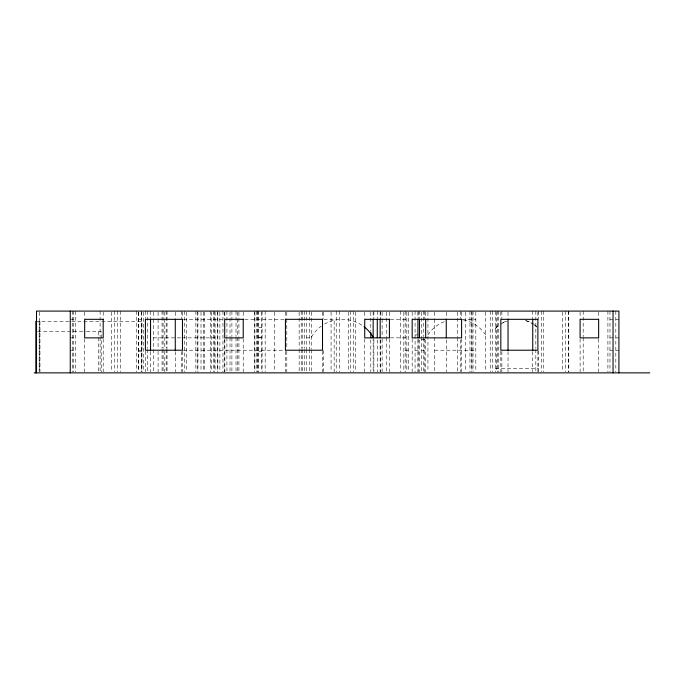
<?xml version="1.0" encoding="UTF-8"?>
<svg xmlns="http://www.w3.org/2000/svg" width="684" height="684" viewBox="0 0 684 684"><rect width="100%" height="100%" fill="white"/><g stroke="black" fill="none" stroke-linecap="round" stroke-linejoin="round"><path stroke-width="0.51" stroke-dasharray="3.42 2.56" d="M427.945 334.904L428.304 334.314A34.533 34.533 0 0 1 444.933 321.42M495.378 328.816L495.652 328.491A29.438 29.438 0 0 1 499.482 325.105M495.378 328.132L496.644 326.901A31.131 31.131 0 0 1 499.576 324.652M70.255 319.325L73.393 319.325M138.536 319.325L141.622 319.325M183.38 319.325L223.035 319.325M244.735 319.325L285.75 319.325M323.865 319.325L334.16 319.325L334.16 371.814M390.359 319.325L408.288 319.325M462.085 319.325L475.816 319.325M609.966 319.325L613.052 319.325M615.822 319.325L618.909 319.325M35.85 321.386L141.956 321.386L141.956 371.814M258.672 327.277L261.758 327.277M37.535 331.68L85.483 331.68M86.483 331.68L101.369 331.68L101.369 371.814M415.068 334.904L418.163 334.904M258.672 337.152L261.758 337.152M70.255 337.862L73.393 337.862M153.31 337.862L181.003 337.862M182.064 337.862L215.084 337.862M258.672 337.862L261.758 337.862M306.364 337.862L309.45 337.862M390.359 337.862L406.835 337.862M609.966 337.862L613.052 337.862M615.822 337.862L618.909 337.862M421.549 339.657L424.636 339.657M70.255 350.217L73.393 350.217M138.536 350.217L141.622 350.217M183.38 350.217L285.75 350.217M405.202 350.217L408.288 350.217M415.068 350.217L418.163 350.217M421.549 350.217L424.636 350.217M434.631 350.217L475.816 350.217M609.966 350.217L613.052 350.217M615.822 350.217L618.909 350.217M138.536 351.174L141.622 351.174M258.672 351.174L261.758 351.174M495.378 368.744L538.607 368.744M485.597 334.904L485.238 334.314A34.533 34.533 0 0 0 460.477 319.531M615.822 311.092L615.822 371.839M609.966 311.092L609.966 371.839M607.905 311.092L607.905 371.805M598.637 312.118L598.637 318.299M598.637 338.922L598.637 371.805M583.196 311.092L583.196 336.656M583.196 337.716L583.196 371.805M580.1 312.118L580.1 318.299M580.1 338.922L580.1 371.805M568.78 311.092L568.78 371.805M568.464 311.092L568.464 371.805M565.694 311.092L565.694 371.805M562.599 312.161L562.599 371.805M543.754 311.092L543.754 371.805M541.694 311.092L541.694 371.805M538.607 311.092L538.607 318.547M538.607 350.883L538.607 371.839M537.889 312.118L537.889 318.547M537.889 351.243L537.889 371.839M535.829 311.092L535.829 348.37M535.829 349.438L535.829 371.805M532.742 311.092L532.742 318.547M532.742 351.567L532.742 371.805M508.032 312.161L508.032 318.547M508.032 351.567L508.032 371.805M501.859 311.092L501.859 318.547M501.859 351.567L501.859 371.805M500.825 312.118L500.825 318.299M500.825 351.243L500.825 371.839M498.764 311.092L498.764 371.805M497.738 311.092L497.738 371.805M496.704 312.161L496.704 371.805M495.378 311.092L495.378 371.839M492.292 311.092L492.292 371.805M490.231 311.092L490.231 371.805M485.597 312.126L485.597 371.814M475.816 312.118L475.816 371.839M473.029 311.092L473.029 371.805M471.994 312.161L471.994 371.805M471.695 311.092L471.695 371.805M469.942 311.092L469.942 371.805M465.522 312.161L465.522 371.805M461.597 312.118L461.597 318.299M461.597 338.922L461.597 371.805M460.375 311.092L460.375 318.547M460.375 339.845L460.375 371.805M457.28 312.161L457.28 336.656M457.28 337.716L457.28 371.805M446.259 312.161L446.259 318.547M446.259 339.845L446.259 371.805M434.631 312.118L434.631 318.299M434.631 319.325L434.631 336.374M434.631 337.434L434.631 371.839M427.945 312.126L427.945 371.814M425.67 312.161L425.67 318.547M425.67 339.845L425.67 371.805M424.636 311.092L424.636 318.547M424.636 338.922L424.636 371.839M423.61 311.092L423.61 336.656M423.61 337.716L423.61 371.805M421.549 312.161L421.549 336.896M421.549 337.434L421.549 371.831M419.489 311.092L419.489 318.547M419.489 339.845L419.489 371.805M418.163 311.092L418.163 318.547M418.163 338.922L418.163 371.839M417.941 312.161L417.941 318.547M417.941 339.845L417.941 371.805M415.068 311.092L415.068 371.814M412.178 312.118L412.178 318.299M412.178 338.922L412.178 371.805M408.288 312.161L408.288 371.805M406.835 312.118L406.835 371.805M405.202 311.092L405.202 371.839M403.842 312.161L403.842 371.805M400.747 311.092L400.747 371.805M389.427 312.118L389.427 318.299M389.427 338.922L389.427 371.805M386.648 312.161L386.648 336.656M386.648 337.716L386.648 371.805M382.125 312.118L382.125 318.299M382.125 319.325L382.125 336.827M382.125 338.922L382.125 371.805M380.364 311.092L380.364 318.547M380.364 339.845L380.364 371.805M380.159 312.161L380.159 318.547M380.159 339.845L380.159 371.805M377.277 311.092L377.277 318.547M377.277 339.845L377.277 371.805M373.892 311.092L373.892 318.547M373.892 339.845L373.892 371.805M373.156 312.135L373.156 318.385M373.156 337.152L373.156 371.814M370.796 312.161L370.796 331.33M370.796 339.845L370.796 371.805M364.717 312.118L364.717 318.299M364.717 338.922L364.717 371.805M355.449 312.161L355.449 371.805M353.389 311.092L353.389 371.805M350.302 311.092L350.302 371.805M348.242 312.161L348.242 371.805M339.307 311.092L339.307 371.805M336.22 311.092L336.22 371.805M331.073 312.161L331.073 371.805M323.532 312.161L323.532 318.547M323.532 350.499L323.532 371.805M322.506 312.118L322.506 318.299M322.506 351.243L322.506 371.839M311.382 312.135L311.382 348.703M311.382 349.755L311.382 371.814M309.45 311.092L309.45 349.148M309.45 349.438L309.45 371.814M306.364 311.092L306.364 349.148M306.364 349.438L306.364 371.839M304.303 311.092L304.303 348.37M304.303 349.438L304.303 371.805M302.243 311.092L302.243 348.37M302.243 349.438L302.243 371.805M301.208 311.092L301.208 348.37M301.208 349.438L301.208 371.805M299.156 312.161L299.156 348.37M299.156 349.438L299.156 371.805M286.801 312.118L286.801 318.299M286.801 319.325L286.801 349.148M286.801 351.243L286.801 371.839M285.433 312.118L285.433 318.299M285.433 351.243L285.433 371.839M274.446 312.161L274.446 371.805M265.178 311.092L265.178 371.805M262.083 311.092L262.083 371.805M261.758 312.161L261.758 371.831M258.672 311.092L258.672 371.839M257.971 311.092L257.971 371.805M257.637 311.092L257.637 371.805M256.611 311.092L256.611 371.805M254.884 312.161L254.884 371.805M254.551 311.092L254.551 371.805M243.222 312.118L243.222 318.299M243.222 338.922L243.222 371.805M238.921 312.118L238.921 336.374M238.921 337.434L238.921 371.839M237.374 312.118L237.374 318.299M237.374 319.325L237.374 336.374M237.374 337.434L237.374 371.839M236.014 311.092L236.014 336.656M236.014 337.716L236.014 371.805M231.902 311.092L231.902 336.656M231.902 337.716L231.902 371.805M230.012 312.161L230.012 336.827M230.012 337.716L230.012 371.805M226.926 311.092L226.926 336.827M226.926 337.716L226.926 371.805M224.865 312.161L224.865 318.547M224.865 339.845L224.865 371.805M224.694 312.118L224.694 318.299M224.694 338.922L224.694 371.805M222.967 311.092L222.967 371.805M219.872 312.161L219.872 371.805M217.811 312.161L217.811 371.805M217.486 311.092L217.486 371.805M215.084 312.118L215.084 371.805M214.391 311.092L214.391 371.805M213.365 311.092L213.365 371.805M211.305 312.161L211.305 371.805M210.279 311.092L210.279 371.805M204.277 312.161L204.277 371.805M203.405 312.118L203.405 371.839M201.01 312.161L201.01 371.805M197.924 311.092L197.924 371.805M197.223 312.161L197.223 371.805M195.863 311.092L195.863 371.805M186.595 312.161L186.595 371.805M184.535 311.092L184.535 371.805M182.474 312.118L182.474 318.299M182.474 351.243L182.474 371.839M181.448 311.092L181.448 318.547M181.448 351.567L181.448 371.805M175.275 312.161L175.275 318.547M175.275 351.567L175.275 371.805M167.033 311.092L167.033 348.37M167.033 349.438L167.033 371.805M166.178 311.092L166.178 348.37M166.178 349.438L166.178 371.805M164.793 312.118L164.793 318.299M164.793 319.325L164.793 349.148M164.793 351.243L164.793 371.839M163.091 311.092L163.091 348.37M163.091 349.438L163.091 371.805M162.057 311.092L162.057 348.37M162.057 349.438L162.057 371.805M158.098 312.118L158.098 318.299M158.098 319.325L158.098 349.148M158.098 351.243L158.098 371.839M153.31 312.118L153.31 318.299M153.31 319.325L153.31 348.472M153.31 349.533L153.31 371.805M150.557 311.092L150.557 318.547M150.557 351.567L150.557 371.805M147.47 311.092L147.47 348.37M147.47 349.438L147.47 371.805M145.41 311.092L145.41 318.547M145.41 351.243L145.41 371.839M143.529 312.161L143.529 371.805M141.622 311.092L141.622 371.839M141.468 312.161L141.468 371.805M138.536 312.161L138.536 371.831M138.382 312.161L138.382 371.805M136.321 311.092L136.321 371.805M120.7 311.092L120.7 371.805M117.614 311.092L117.614 371.805M114.527 311.092L114.527 371.805M111.612 312.161L111.612 371.805M103.198 312.118L103.198 318.299M103.198 338.922L103.198 371.805M100.112 311.092L100.112 336.656M100.112 337.716L100.112 371.805M98.282 331.68L98.282 371.814M84.671 312.118L84.671 318.299M84.671 338.922L84.671 371.805M75.402 311.092L75.402 371.805M73.342 311.092L73.393 371.839M72.487 311.092L72.487 371.839M39.971 321.386L39.971 371.814M39.595 312.161L39.595 371.814M39.168 321.386L39.168 371.814M502.757 322.771A31.131 31.131 0 0 1 506.134 321.283M526.099 320.693A31.131 31.131 0 0 1 533.631 324.148M534.401 324.652A31.131 31.131 0 0 1 536.632 326.302M500.876 324.131A29.438 29.438 0 0 1 506.964 321.087M525.398 320.557A29.438 29.438 0 0 1 533.101 324.131M534.503 325.105A29.438 29.438 0 0 1 537.12 327.285M311.391 337.152A35.662 35.662 0 0 1 321.3 326.157M324.43 324.122A35.662 35.662 0 0 1 363.247 326.157"/><path stroke-width="1.03" d="M34.2 372.865L649.8 372.865M618.909 372.865L618.909 311.092L36.509 311.092L36.509 372.865M613.052 311.092L613.052 372.865M532.742 319.616L532.742 350.499M508.032 319.616L508.032 350.499M446.259 319.616L446.259 337.716M425.67 319.616L425.67 337.716M419.489 319.616L419.489 337.716M417.941 319.616L417.941 337.716M380.159 319.616L380.159 337.716M377.277 319.616L377.277 337.716M373.156 319.428L373.156 337.152M370.796 332.39L370.796 337.716M175.275 319.616L175.275 350.499M150.557 319.616L150.557 350.499M70.255 311.092L70.255 372.865M35.85 321.386L35.85 372.865M363.991 326.713A35.662 35.662 0 0 1 373.148 337.152M103.198 319.325L84.671 319.325L84.671 337.862L103.198 337.862L103.198 319.325M182.474 319.325L145.41 319.325L145.41 350.217L182.474 350.217L182.474 319.325M243.222 319.325L224.694 319.325L224.694 337.862L243.222 337.862L243.222 319.325M322.506 319.325L285.433 319.325L285.433 350.217L322.506 350.217L322.506 319.325M389.427 319.325L364.717 319.325L364.717 337.862L389.427 337.862L389.427 319.325M461.597 319.325L412.178 319.325L412.178 337.862L461.597 337.862L461.597 319.325M537.889 319.325L500.825 319.325L500.825 350.217L537.889 350.217L537.889 319.325M598.637 319.325L580.1 319.325L580.1 337.862L598.637 337.862L598.637 319.325"/></g></svg>
